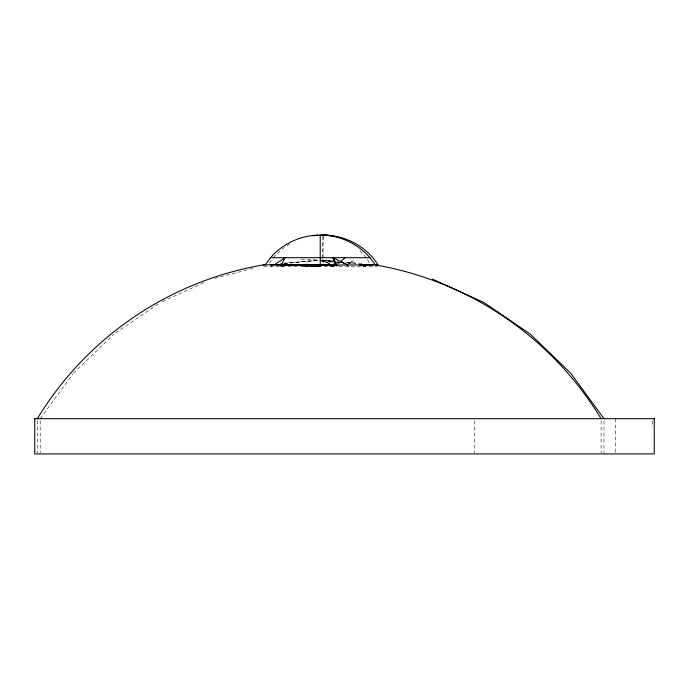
<?xml version="1.0" encoding="UTF-8"?>
<svg xmlns="http://www.w3.org/2000/svg" width="689" height="689" viewBox="0 0 689 689"><rect width="100%" height="100%" fill="white"/><g stroke="black" fill="none" stroke-linecap="round" stroke-linejoin="round"><path stroke-width="0.52" stroke-dasharray="3.44 2.58" d="M332.331 261.872L322.09 260.123L323.107 235.078M271.406 266.789L272.577 264.748M40.195 418.688L72.784 374.127M269.373 263.172L272.224 259.271M351.054 263.362L354.155 259.322M349.401 263.56L353.896 259.167M73.413 373.266L113.866 334.156M338.333 263.68L339.841 262.354M337.231 263.232L338.979 262.001M115.623 332.959L160.373 302.48M162.311 301.601L203.866 282.697M214.675 278.373L254.732 267.883M362.974 266.789L365.911 266.1M283.274 266.152L280.363 266.789L277.443 266.023M284.238 263.586L318.154 260.227L284.368 263.103M280.139 263.465L283.308 263.198M284.075 263.379L322.09 260.123L332.666 261.028M263.853 266.789L336.654 266.789M339.005 266.789L377.563 266.789M302.29 266.118L320.23 266.789L320.23 264.834M304.349 266.109L320.23 266.789L315.054 266.169M301.214 259.228L318.163 260.072M346.421 262.208L362.293 263.56M332.623 261.398L322.09 260.123L332.684 261.174M346.455 262.535L357.04 263.586M321.289 260.416L332.908 261.786L321.289 260.425L332.563 262.406M337.136 262.285L341.365 262.785M322.09 260.123L332.529 261.381M336.697 261.889L339.823 262.268M348.178 263.276L350.262 263.534M337.102 262.32L341.322 262.828M336.843 261.906L338.945 262.164M348.427 263.319L350.537 263.568M336.43 262.569L341.555 263.448M320.23 260.451L329.42 263.491M367.34 259.512L369.657 263.138M347.893 265.024L348.419 266.789M652.483 420.824L652.827 427.232M615.423 418.688L615.423 452.854M603.986 420.824L603.986 453.922M601.109 420.824L601.109 452.854M474.747 420.824L474.747 452.854M323.107 236.034L323.107 257.703M323.107 259.727L323.107 263.758M40.195 420.824L40.195 452.854M37.327 420.824L37.327 452.854M359.916 250.598A65.972 57.135 -90 0 1 366.178 257.703M273.369 257.703A65.972 65.972 0 0 1 290.767 243.544M334.82 266.789L329.626 266.169L334.82 266.789M329.816 263.534L321.195 260.761L329.816 263.534"/><path stroke-width="1.03" d="M272.577 264.748L270.665 264.921L281.413 264.765L285.065 257.703L274.472 264.748L263.155 264.921A329.859 329.859 0 0 0 37.327 418.688M601.109 418.688A329.859 329.859 0 0 0 375.281 264.921L369.967 257.703L270.493 257.703L265.36 264.731L263.155 264.921M345.103 257.703L340.762 261.527L333.106 257.703L334.613 265.076L338.256 265.584M336.835 265.007L336.396 265.368L333.106 257.703L336.835 265.007L373.369 264.921M317.207 264.921L319.222 264.809M277.021 264.834L319.222 264.921M304.71 264.921L306.011 264.809L306.123 264.257L310.196 264.645M290.836 264.843L292.076 264.765M359.253 264.981L375.281 264.921M305.106 264.791L281.413 264.765M376.246 264.921L378.158 264.921L372.844 257.703A65.972 65.972 0 0 0 321.065 235.104M34.45 418.688L654.55 418.688M274.472 264.748L334.613 265.076L320.23 264.834L320.23 235.078M320.23 264.921L325.441 265.592M432.589 279.183L483.807 302.48L530.323 334.156L570.768 373.266L603.986 418.688M347.893 265.024L340.762 261.527L347.247 264.921M317.431 264.809L318.835 265.799M654.257 418.688L654.257 453.922L34.751 453.922L34.751 418.688M323.107 236.034L323.107 235.078A65.972 57.135 -90 0 1 331.857 235.853M270.493 257.703A65.972 65.972 0 0 1 369.967 257.703M312.901 235.871A65.972 65.972 0 0 1 317.991 235.276M332.813 236.034A65.972 57.135 -90 0 1 334.725 236.456"/></g></svg>
